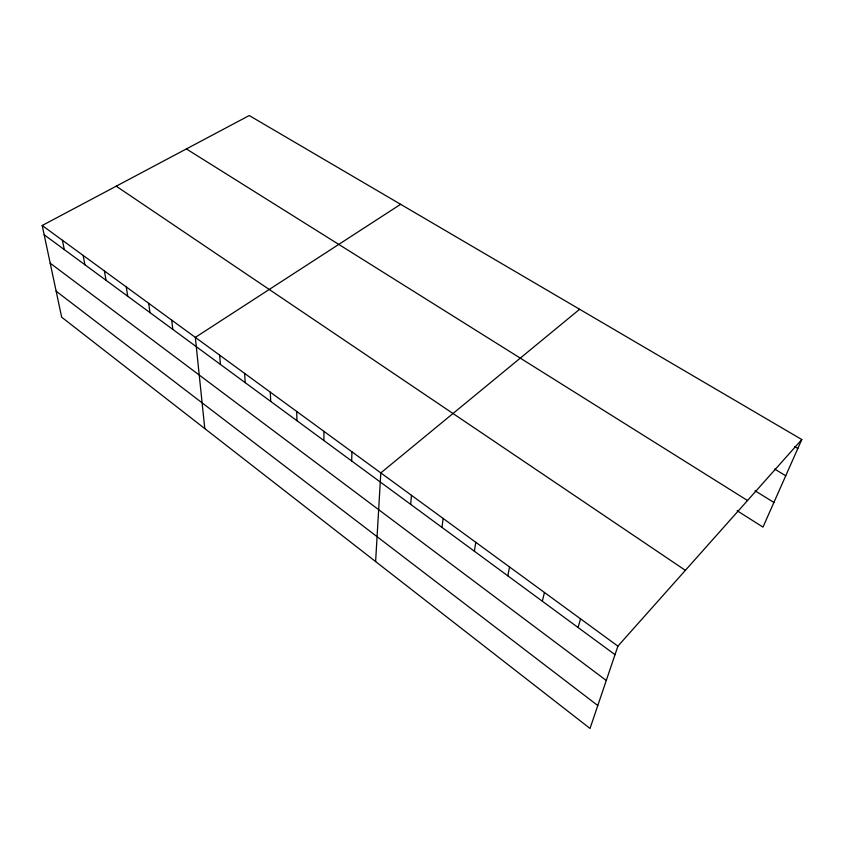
<?xml version="1.0" encoding="UTF-8"?>
<svg xmlns="http://www.w3.org/2000/svg" width="844" height="844" viewBox="0 0 844 844"><rect width="100%" height="100%" fill="white"/><g stroke="black" fill="none" stroke-linecap="round" stroke-linejoin="round"><path stroke-width="1.27" d="M323.896 440.547L323.938 431.358M351.674 460.972L351.959 451.825M375.612 561.566L380.813 472.914L579.638 309.273M410.669 504.364L411.471 495.312M442.013 527.426L443.121 518.438M474.381 551.227L475.794 542.312M507.803 575.819L509.554 566.978M542.344 601.223L544.454 592.477M578.066 627.493L580.545 618.852M801.8 439.545L617.903 646.145L590.019 728.456L61.665 317.186L42.2 225.496L249.233 115.544L801.8 439.545L762.976 527.11L737.107 510.715M400.615 204.311L195.333 337.389L204.786 428.594M794.52 446.55L797.823 448.502M774.686 469.074L785.743 475.773M755.042 490.765L773.906 502.465M186.376 148.924L747.531 500.513M116.219 186.186L685.37 570.344M42.2 225.496L617.903 646.145M44.173 234.79L615.012 654.67M50.197 263.191L606.266 680.475M56.137 291.18L597.784 705.521M62.424 240.276L64.271 249.571M83.155 255.426L84.885 264.731M104.434 270.966L106.017 280.282M126.262 286.918L127.708 296.233M148.671 303.291L149.968 312.607M171.691 320.108L172.82 329.424M219.63 355.145L220.421 364.429M244.612 373.396L245.203 382.659M270.302 392.165L270.692 401.406M296.729 411.482L296.919 420.692"/></g></svg>
